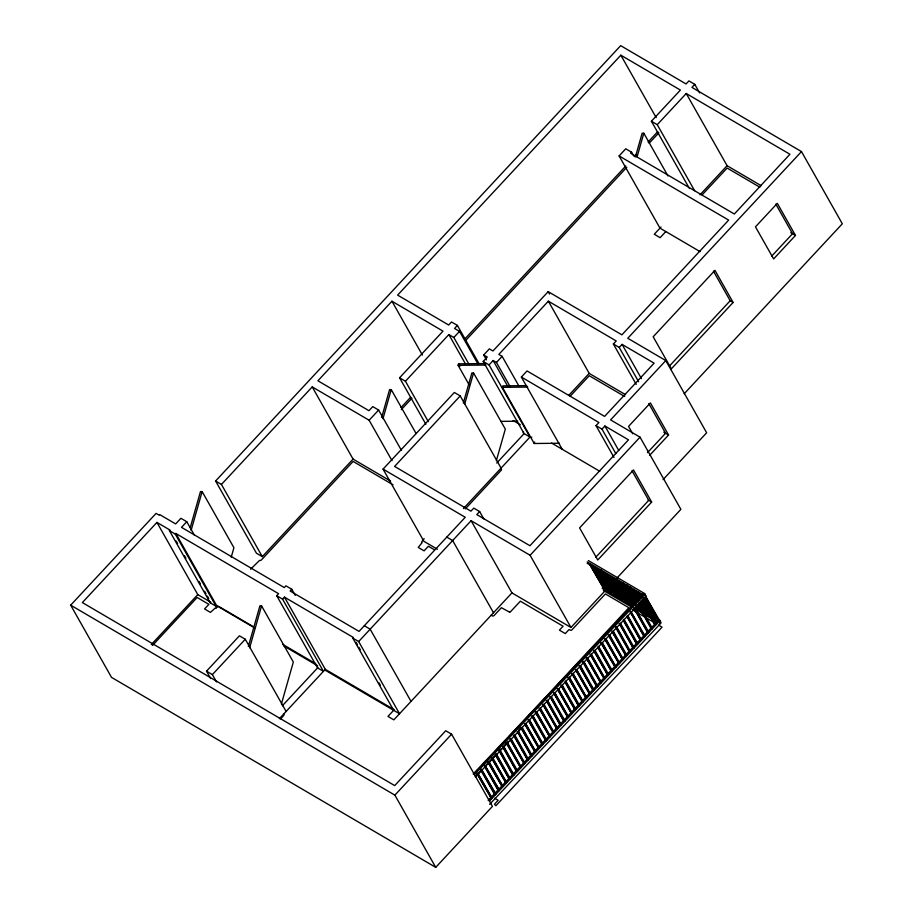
<?xml version="1.0" encoding="UTF-8"?>
<svg xmlns="http://www.w3.org/2000/svg" width="913" height="913" viewBox="0 0 913 913"><rect width="100%" height="100%" fill="white"/><g stroke="black" fill="none" stroke-linecap="round" stroke-linejoin="round"><path stroke-width="1.37" d="M190.224 527.668L200.472 491.593L202.138 491.571L233.922 547.732L231.263 557.078M191.125 530.316L202.138 491.571M248.359 646.461L259.897 605.878L261.563 605.867L293.335 662.028L281.421 703.957M249.648 647.796L261.563 605.867M381.68 417.389L389.577 389.623L391.243 389.611L416.111 433.561M382.969 418.702L391.243 389.611M469.156 384.864L458.109 365.326L458.531 363.853L484.951 363.579M463.325 403.067L471.873 372.972L473.55 372.961L505.323 429.11L496.375 460.586M464.603 404.425L473.55 372.961M559.486 443.239L534.219 443.501L502.447 387.34L502.869 385.868L526.721 385.617M534.219 443.501L534.641 442.018M635.402 156.956L642.136 133.241L643.813 133.23L667.985 175.958M637.069 156.945L643.813 133.23M523.594 431.826L523.4 432.237A1.643 1.21 -29.5 0 0 523.72 433.413L530.601 437.373A1.792 1.324 -29.5 0 0 531.058 437.407L531.845 437.19M216.119 606.278L175.273 534.082L175.832 533.477L216.678 605.684L216.119 606.278L210.264 602.842L169.407 530.647L169.966 530.042L156.945 522.407L82.353 602.569L394.701 785.602L445.738 730.754L451.604 734.189L492.449 806.384L435.729 867.35L111.523 677.378L70.678 605.171L156.077 513.391L159.136 515.183L159.695 514.578L175.65 523.925L180.911 518.287L186.777 521.711L194.389 535.178M262.305 556.645L221.448 484.449L312.223 386.895L353.069 459.102L262.305 556.645L256.439 553.21L215.594 481.014L620.68 45.65L686.062 83.962L688.916 80.915L694.77 84.35L699.62 92.909M186.777 521.711L181.516 527.36L284.285 587.584L285.917 585.838L291.772 589.273L295.241 595.39M425.892 424.305L399.574 377.799L442.999 331.145L391.939 301.222L317.907 380.789L368.966 410.702L372.766 406.616L378.621 410.051L401.469 450.44M689.463 188.546L651.391 121.235L680.379 90.079L620.851 55.191L397.623 295.116L448.682 325.028L451.524 321.981L457.379 325.405L478.846 363.351M151.296 644.589L197.79 594.614L156.945 522.407M152.482 645.468L197.151 597.467L208.872 604.338L204.58 608.96L210.435 612.395L215.24 608.035A1.769 1.301 -29.5 0 0 215.833 608.104M391.985 460.631L369.137 420.254L378.621 410.051M428.288 421.623L405.44 381.235L448.854 334.569L453.829 337.49L469.065 364.413M457.379 325.405L454.537 328.463L459.513 331.373L478.207 364.424M700.123 251.668L659.962 228.124L619.105 155.929L625.736 148.796L631.602 152.231L633.679 155.906M453.829 337.49L459.513 331.373M210.264 602.842L210.823 602.249L197.79 594.614M631.602 152.231L630.655 153.247L734.337 214.007L789.928 154.263L686.245 93.514L657.246 124.67L694.633 190.76M694.77 84.35L691.928 87.397L801.477 151.592L842.322 223.788L684.145 393.8M250.619 569.21L259.589 560.377A1.746 1.29 -29.5 0 0 261.403 559.954L353.114 461.43L393.058 484.837M401.058 407.518L410.679 397.189M464.683 339.145L625.793 165.995M634.535 156.602L636.475 154.525M648.116 142.006L657.828 131.575M218.39 606.221L216.153 608.058M401.286 409.652L411.946 398.205M465.573 340.572L626.786 167.307M649.12 143.295L658.832 132.864M486.458 359.87L483.685 354.986L489.368 348.869L492.963 350.98L548.177 291.646L621.901 334.843L728.654 220.113L619.105 155.929M437.395 549.215L423.906 541.306L383.061 469.111L454.354 392.476L460.22 395.911L501.066 468.118M496.74 463.039L524.096 433.641L483.205 361.468L487.28 357.086L483.685 354.986M460.22 395.911L394.599 466.429L470.937 511.154L473.779 508.107L479.633 511.542L483.787 518.881M463.439 508.564L529.951 437.076L489.071 364.903L493.146 360.521L496.444 362.45L510.287 386.929M636.224 384.396L613.376 344.007L616.218 340.96L548.359 301.187L498.829 354.415L502.127 356.344L518.744 385.72M210.663 678.519L206.509 671.169L239.411 635.813L245.277 639.248L286.123 711.444M276.719 595.721L282.585 599.156L323.43 671.352L317.564 667.917L276.719 595.721L278.602 593.701L175.832 533.477M496.444 362.45L502.127 356.344M216.529 681.954L212.375 674.604L245.277 639.248M282.585 599.156L284.457 597.136L353.365 637.502L352.806 638.107L393.651 710.314L387.968 716.42L393.834 719.855L511.953 592.902L471.108 520.707L358.672 641.542L399.517 713.749L324.754 669.937M291.772 589.273L290.151 591.019L359.049 631.397L465.242 517.272L383.061 469.111M562.214 449.264L521.369 377.058L527.052 370.952L604.6 416.396L654.119 363.169L622.073 344.395L619.231 347.442L638.621 381.714M661.023 226.995L654.279 234.242L660.133 237.677L665.828 231.56M700.031 194.8L727.09 165.709L686.245 93.514M424.146 538.681L421.76 541.808A1.803 1.335 -29.5 0 0 421.84 542.185L421.897 542.299A1.643 1.21 -29.5 0 0 422.148 542.573L418.222 547.423L424.089 550.859L428.38 546.236L434.52 549.831M568.81 395.306L589.205 373.394L548.359 301.187M465.322 508.906L501.34 470.115A1.792 1.324 -29.5 0 0 501.499 469.704L500.769 468.437M570.169 396.231L589.25 375.722L624.629 396.459M282.345 705.772L317.929 667.54M801.477 151.592L627.767 338.278L665.794 360.567L706.651 432.773L663.066 479.61M279.355 718.725L325.313 669.332L284.457 597.136M280.611 718.896L283.669 715.564A1.78 1.312 -29.5 0 0 283.909 715.027A1.666 1.233 -29.5 0 0 283.852 714.377L283.669 714.092M479.633 511.542L476.791 514.59L529.939 545.734L628.475 439.826L604.908 426.017L601.998 429.133L615.841 453.613M614.004 457.447L596.006 425.629L598.917 422.502L521.369 377.058M665.794 360.567L610.592 419.9L640.024 437.156L680.881 509.351L606.631 589.147M669.366 366.102L730.183 300.742L713.43 271.115M771.645 256.188L792.552 233.717L775.799 204.09M733.116 302.454L671.329 368.863L653.183 336.771L714.959 270.362L733.116 302.454L729.601 300.4M795.485 235.428L773.631 258.927L755.473 226.835L777.328 203.337L795.485 235.428L790.795 232.689M604.714 591.213L570.967 627.482L530.111 555.275L640.024 437.156M647.511 452.643L665.577 433.241L648.812 403.614M649.565 455.416L668.567 434.999L650.41 402.907L628.555 426.394L632.743 433.801M595.79 557.238L648.744 500.324L631.979 470.709M591.51 565.158L604.589 588.28L603.995 588.919L589.604 564.223L590.197 563.583M651.665 502.047L597.753 559.989L579.595 527.897L633.508 469.955L651.665 502.047L648.15 499.982M602.523 571.606L615.602 594.728L614.997 595.367L600.617 570.671L601.211 570.032M435.729 867.35L394.884 795.143L451.604 734.189M613.536 578.066L626.615 601.176L626.01 601.827L611.63 577.13L612.224 576.48M603.367 588.554L603.972 587.915L591.578 566.014M617.884 581.433L630.278 603.333L629.685 603.972L615.91 579.641L616.515 579.002M595.173 567.315L608.263 590.426L607.659 591.076L595.253 568.16M598.848 569.461L611.927 592.583L611.333 593.222L599.613 571.538M634.341 604.269L622.643 583.578L623.237 582.939M614.381 595.014L614.985 594.363L602.591 572.462M635.87 601.907L626.923 586.089L627.528 585.45M606.186 573.763L619.265 596.885L618.672 597.524L606.266 574.619M637.548 601.268L629.981 587.881L630.575 587.242M609.861 575.909L622.94 599.031L622.346 599.67L610.626 577.986M639.157 599.773L633.645 590.038L634.25 589.387M625.394 601.462L625.998 600.822L613.604 578.922M640.686 597.41L637.936 592.548L638.541 591.898M629.685 603.972L617.268 581.067M644.27 597.707L655.979 618.386L655.374 619.037L640.994 594.329L641.588 593.69M481.562 766.018L490.281 756.637M495.131 751.433L505.791 739.975M508.701 736.848L521.3 723.313M523.229 721.224L628.874 607.704L605.387 593.941L571.915 629.879A1.769 1.301 -29.5 0 1 571.492 630.153A1.678 1.233 -29.5 0 1 571.013 630.312L568.947 629.65L565.284 633.588L559.418 630.153L563.081 626.215L520.353 601.188L510.766 611.482A1.643 1.21 -29.5 0 1 510.356 611.778L510.207 611.858M588.371 560.582L644.658 593.564L643.46 594.854L587.185 561.872M475.182 776.769L481.003 770.515M481.927 769.648L481.334 770.287L495.097 794.63L495.691 793.979L481.311 769.282L495.691 793.979M484.871 766.349L494.572 755.93M499.411 750.726L501.351 748.637M503.291 746.56L508.13 741.356M518.801 729.898L520.73 727.809M485.568 765.79L484.974 766.429L498.738 790.772L499.343 790.122L484.951 765.425L499.343 790.122M488.615 762.583L489.208 761.933L502.983 786.276L502.378 786.915L487.999 762.218L502.378 786.915M506.03 783.057L492.255 758.726L492.86 758.087L506.624 782.418L506.03 783.057L492.324 759.582M520.604 767.639L506.829 743.308L507.434 742.668L521.197 767L520.604 767.639L506.898 744.163M524.245 763.793L510.47 739.45L511.075 738.811L524.838 763.142L524.245 763.793L510.55 740.306M521.403 727.889L522.008 727.25L535.771 751.582L535.178 752.232L520.787 727.535L535.178 752.232M538.818 748.375L525.043 724.043L525.648 723.393L539.412 747.724L538.818 748.375L525.123 724.888M535.977 712.471L536.582 711.832L550.345 736.163L549.752 736.814L535.36 712.117L549.752 736.814M553.392 732.956L539.617 708.625L540.222 707.974L553.986 732.317L553.392 732.956L539.697 709.481M557.033 729.099L543.269 704.768L543.863 704.128L557.626 728.46L557.033 729.099L543.338 705.623M554.191 693.207L554.796 692.556L568.559 716.899L567.966 717.538L553.575 692.841L567.966 717.538M571.606 713.681L557.843 689.349L558.436 688.71L572.2 713.042L571.606 713.681L557.911 690.205M568.765 677.788L569.37 677.138L583.133 701.481L582.54 702.12L568.148 677.423L582.54 702.12M586.18 698.262L572.417 673.931L573.01 673.292L586.774 697.623L586.18 698.262L572.485 674.787M589.821 694.416L576.057 670.074L576.651 669.434L590.426 693.766L589.821 694.416L576.126 670.929M583.943 661.731L597.707 686.062L597.113 686.702L583.327 661.366M586.979 658.513L587.584 657.874L601.347 682.205L600.754 682.856L586.363 658.159L600.754 682.856M604.395 678.998L590.631 654.655L591.225 654.016L604.999 678.348L604.395 678.998L590.7 655.511M601.553 643.094L602.158 642.455L615.921 666.787L615.328 667.437L600.937 642.741L615.328 667.437M618.968 663.58L605.205 639.248L605.798 638.598L619.573 662.941L618.968 663.58L605.273 640.104M622.609 659.722L608.845 635.391L609.439 634.752L623.214 659.083L622.609 659.722L608.914 636.247M616.731 627.037L630.495 651.368L629.902 652.019L616.115 626.672M631.305 611.619L630.7 612.269L644.475 636.601L645.069 635.95L630.689 611.254M642.238 600.058L641.634 600.697L655.397 625.04L656.002 624.389L642.067 599.841M645.879 596.2L645.274 596.851L659.049 621.182L659.643 620.543L645.263 595.847M637.616 607.636L636.407 607.921L637.616 607.636L636.247 605.205M640.081 610.067L641.291 609.781L640.081 610.067L637.32 605.205M638.929 603.698L644.361 612.577L644.966 611.938L639.454 602.203M647.42 614.369L648.629 614.084L647.42 614.369L640.538 602.203M651.699 616.88L652.304 616.241L642.661 599.202M654.758 618.672L655.351 618.021L644.338 598.563M490.84 798.122L491.434 797.471L477.67 773.14L492.05 797.836L491.456 798.476L477.065 773.779L491.456 798.476M495.097 794.63L494.481 794.264L495.074 793.614M498.738 790.772L498.121 790.407L498.726 789.768M501.762 786.55L502.367 785.91L488.592 761.579M489.528 799.799L492.278 796.844M505.414 782.703L506.007 782.053L492.244 757.722M496.501 754.229L510.264 778.561L509.671 779.211L495.885 753.864M500.141 750.372L513.916 774.715L513.311 775.354L499.525 750.018M503.782 746.526L517.557 770.857L516.952 771.496L503.862 747.37M519.988 767.285L520.581 766.635L507.502 743.524M523.628 763.428L524.222 762.789L511.143 739.667M514.715 734.954L528.49 759.296L527.885 759.936L514.784 735.81M518.356 731.108L532.131 755.439L531.526 756.078L518.436 731.964M534.55 751.867L535.155 751.228L522.076 728.106M538.202 748.009L538.796 747.37L525.717 724.249M529.289 719.535L543.052 743.878L542.459 744.517L529.357 720.391M532.93 715.689L546.704 740.021L546.1 740.66L533.009 716.545M549.124 736.449L549.729 735.81L536.65 712.688M552.776 732.591L553.369 731.952L540.291 708.83M556.416 728.745L557.01 728.095L543.931 704.973M547.503 700.271L561.278 724.602L560.673 725.253L547.583 701.127M551.155 696.414L564.919 720.745L564.314 721.396L551.224 697.27M567.35 717.173L567.943 716.534L554.864 693.412M570.99 713.327L571.584 712.676L558.505 689.566M562.077 684.853L575.852 709.184L575.247 709.835L562.146 685.709M565.718 680.995L579.493 705.338L578.888 705.977L565.798 681.851M581.923 701.755L582.517 701.116L569.438 677.994M585.564 697.909L586.157 697.258L573.079 674.148M589.205 694.051L589.809 693.412L576.719 670.29M580.291 665.577L594.066 689.92L593.461 690.559L580.371 666.433M597.113 686.702L584.012 662.587M600.138 682.49L600.731 681.851L587.652 658.73M603.778 678.633L604.372 677.994L591.293 654.872M594.865 650.159L608.64 674.502L608.035 675.141L594.945 651.015M598.517 646.313L612.281 670.644L611.687 671.283L598.586 647.169M614.711 667.072L615.305 666.433L602.226 643.311M618.352 663.215L618.946 662.576L605.867 639.454M621.993 659.369L622.598 658.718L609.519 635.596M613.091 630.894L626.854 655.226L626.261 655.865L613.159 631.75M629.902 652.019L616.8 627.893M633.542 648.162L619.779 623.83L620.372 623.18L634.136 647.522L633.542 648.162L620.441 624.035M637.183 644.304L623.419 619.973L624.013 619.334L637.788 643.665L637.183 644.304L624.093 620.189M627.665 615.476L641.428 639.808L640.835 640.458L627.733 616.332M644.475 636.601L631.374 612.475M648.116 632.743L634.352 608.412L634.946 607.761L648.709 632.104L648.116 632.743L635.014 608.617M651.756 628.886L637.993 604.554L638.586 603.915L652.361 628.247L651.756 628.886L638.666 604.771M655.397 625.04L642.307 600.914M659.049 621.182L644.669 594.568L643.448 593.838L473.185 773.95M636.384 606.415L659.631 620.041L658.433 621.319L635.197 607.704M659.654 623.465L660.841 622.175L659.631 620.041M393.651 710.314L394.222 709.709L325.313 669.332M474.406 774.692L644.669 594.568M475.616 776.826L645.879 596.714M488.17 800.427L658.421 620.315L659.643 621.045L660.864 623.191L489.619 804.342M489.391 801.169L659.643 621.045M701.983 194.503L700.819 194.378M509.42 612.075L501.408 607.704L494.093 615.533A1.803 1.335 -29.5 0 1 493.328 615.933A1.678 1.244 -29.5 0 1 492.712 616.024L491.114 615.305M458.109 365.326L485.933 365.04M502.447 387.34L527.714 387.089M501.009 421.372L517.705 421.201M651.391 121.235L657.246 124.67M727.09 165.709L761.248 185.727M759.799 187.188L727.136 168.049L702.884 194.07A1.803 1.335 -29.5 0 1 701.971 194.515M613.376 344.007L619.231 347.442M589.205 373.394L625.565 394.701M663.774 432.18L668.567 434.999M596.006 425.629L601.998 429.133M483.205 361.468L489.071 364.903M513.129 420.505L520.353 424.739M551.612 443.056L599.795 471.291M399.574 377.799L405.44 381.235M312.223 386.895L369.137 420.254M589.604 564.223L603.995 588.919M600.617 570.671L614.997 595.367M611.63 577.13L626.01 601.827M615.91 579.641L615.294 579.276L629.068 603.619M622.643 583.578L634.273 603.413M626.923 586.089L626.307 585.735L635.95 602.763M629.981 587.881L637.479 600.412M633.645 590.038L639.089 598.917M637.936 592.548L637.32 592.183L640.766 598.266M640.994 594.329L641.611 594.694M587.162 563.287L642.227 595.55M603.356 587.059L633.942 604.977M603.972 587.915L604.589 588.28M607.647 590.072L608.263 590.426M611.311 592.217L611.927 592.583M614.985 594.363L615.602 594.728M618.649 596.52L619.265 596.885M622.324 598.666L622.94 599.031M625.998 600.822L626.615 601.176M629.662 602.968L630.278 603.333M644.966 611.938L639.522 603.059M651.688 615.876L652.304 616.241M655.351 618.021L655.979 618.386M659.026 620.178L659.643 620.543M602.158 588.349L632.743 606.266M603.367 590.483L631.511 606.974M633.953 608.412L657.2 622.027M632.401 609.77L654.941 622.974M658.49 625.063L662.051 627.151L495.873 805.734L494.481 804.216L498.144 800.279L494.618 798.213M655.386 624.035L656.002 624.389M471.108 520.707L530.111 555.275M651.745 627.882L652.361 628.247M648.093 631.739L648.709 632.104M353.069 459.102L390.616 481.094M644.452 635.596L645.069 635.95M640.812 639.454L641.428 639.808M616.127 627.676L615.51 627.322L629.285 651.654M637.171 643.3L637.788 643.665M611.87 631.168L626.261 655.865M446.788 537.106L452.643 540.542L493.499 612.749M633.519 647.157L634.136 647.522M608.229 635.026L608.845 635.391M629.879 651.015L630.495 651.368M604.589 638.883L605.205 639.248M626.238 654.861L626.854 655.226M511.953 592.902L570.967 627.482M622.598 658.718L623.214 659.083M618.946 662.576L619.573 662.941M593.655 650.444L608.035 675.141M615.305 666.433L615.921 666.787M590.015 654.301L590.631 654.655M611.664 670.279L612.281 670.644M608.024 674.136L608.64 674.502M583.339 662.37L582.722 662.005L596.497 686.348M604.372 677.994L604.999 678.348M579.082 665.862L593.461 690.559M600.731 681.851L601.347 682.205M575.441 669.72L576.057 670.074M597.091 685.697L597.707 686.062M571.789 673.566L572.417 673.931M593.45 689.555L594.066 689.92M589.809 693.412L590.426 693.766M586.157 697.258L586.774 697.623M215.594 481.014L221.448 484.449M560.867 685.138L575.247 709.835M582.517 701.116L583.133 701.481M557.215 688.984L557.843 689.349M578.876 704.973L579.493 705.338M575.236 708.83L575.852 709.184M571.584 712.676L572.2 713.042M546.294 700.545L560.673 725.253M567.943 716.534L568.559 716.899M542.653 704.402L543.269 704.768M564.302 720.391L564.919 720.745M539.001 708.26L539.617 708.625M560.662 724.237L561.278 724.602M557.01 728.095L557.626 728.46M553.369 731.952L553.986 732.317M528.079 719.821L542.459 744.517M364.31 625.747L370.164 629.183L411.021 701.389M549.729 735.81L550.345 736.163M524.427 723.678L525.043 724.043M546.088 739.656L546.704 740.021M542.436 743.513L543.052 743.878M169.407 530.647L175.273 534.082M352.806 638.107L358.672 641.542M538.796 747.37L539.412 747.724M535.155 751.228L535.771 751.582M509.853 739.096L510.47 739.45M531.514 755.074L532.131 755.439M506.213 742.942L506.829 743.308M527.862 758.931L528.49 759.296M524.222 762.789L524.838 763.142M520.581 766.635L521.197 767M516.941 770.492L517.557 770.857M491.639 758.361L492.255 758.726M513.289 774.35L513.916 774.715M219.622 606.94L252.787 626.375M216.678 605.684L254.613 627.904M282.745 644.395L315.784 663.751M283.829 645.959L317.678 665.794M509.648 778.207L510.264 778.561M506.007 782.053L506.624 782.418M502.367 785.91L502.983 786.276M491.434 797.471L492.05 797.836M206.509 671.169L212.375 674.604M70.678 605.171L394.884 795.143M620.851 55.191L656.173 117.606M622.073 344.395L641.462 378.655M548.177 291.646L549.558 294.1M604.908 426.017L618.752 450.486M644.658 593.564L645.868 595.698M645.354 597.707L658.433 620.817M643.676 598.346L655.374 619.037M639.91 594.34L641.291 596.771M637.913 591.544L640.675 596.406M643.425 601.279L651.003 614.654M641.702 601.553L654.781 624.675M635.551 590.973L639.682 598.266M641.063 600.697L648.629 614.084M635.619 591.818L639.066 597.912M643.882 606.426L645.948 610.078M640.458 601.347L648.036 614.734M631.887 588.817L638.073 599.773M631.956 589.672L637.457 599.407M638.86 602.842L644.361 612.577M628.897 587.881L636.475 601.268M638.541 604.92L641.291 609.781M626.911 585.085L635.859 600.902M638.061 605.41L651.14 628.532M637.251 604.349L640.698 610.432M624.538 584.514L634.866 602.763M624.618 585.37L634.934 603.619M635.642 605.844L637.023 608.275M620.874 582.368L633.268 604.269M621.627 584.434L633.337 605.125M633.348 606.129L618.968 581.433L632.732 605.764M633.736 608.047L647.5 632.378M493.146 360.521L507.685 386.222M630.084 611.904L643.859 636.235M622.346 599.67L607.955 574.973L621.73 599.316M618.672 597.524L604.28 572.828L618.055 597.159M627.06 616.115L640.835 640.458M627.128 616.971L640.207 640.093M611.333 593.222L596.942 568.525L610.717 592.857M607.659 591.076L593.279 566.38L607.042 590.711M623.488 620.829L636.566 643.95M619.162 623.465L632.926 647.796M448.854 334.569L465.47 363.945M612.555 632.389L625.633 655.511M458.531 363.853L459.912 366.296M597.912 646.952L611.687 671.283M597.981 647.808L611.071 670.929M594.34 651.665L607.419 674.775M391.939 301.222L422.399 355.066M579.766 667.083L592.845 690.194M565.124 681.646L578.888 705.977M565.193 682.49L578.271 705.612M561.552 686.348L574.631 709.469M550.55 697.053L564.314 721.396M549.934 696.699L563.698 721.03M546.978 701.766L560.057 724.888M532.336 716.328L546.1 740.66M531.72 715.963L545.483 740.306M528.764 721.042L541.843 744.152M517.762 731.747L531.526 756.078M517.146 731.381L530.909 755.724M514.122 735.604L527.885 759.936M513.505 735.239L527.269 759.57M503.189 747.165L516.952 771.496M502.572 746.8L516.336 771.143M499.548 751.022L513.311 775.354M498.932 750.657L512.695 774.989M509.671 779.211L495.28 754.515L509.055 778.846M484.358 766.075L498.121 790.407M480.706 769.933L494.481 794.264M356.138 642.398L357.519 644.852M358.912 647.294L360.293 649.748M378.986 682.787L380.367 685.241M176.198 541.055L177.579 543.497M184.506 555.743L185.898 558.185M199.045 581.444L200.438 583.886M204.592 591.236L205.973 593.678M207.354 596.121L208.746 598.574M509.945 611.961A1.643 1.21 -29.5 0 1 509.477 612.052"/></g></svg>
